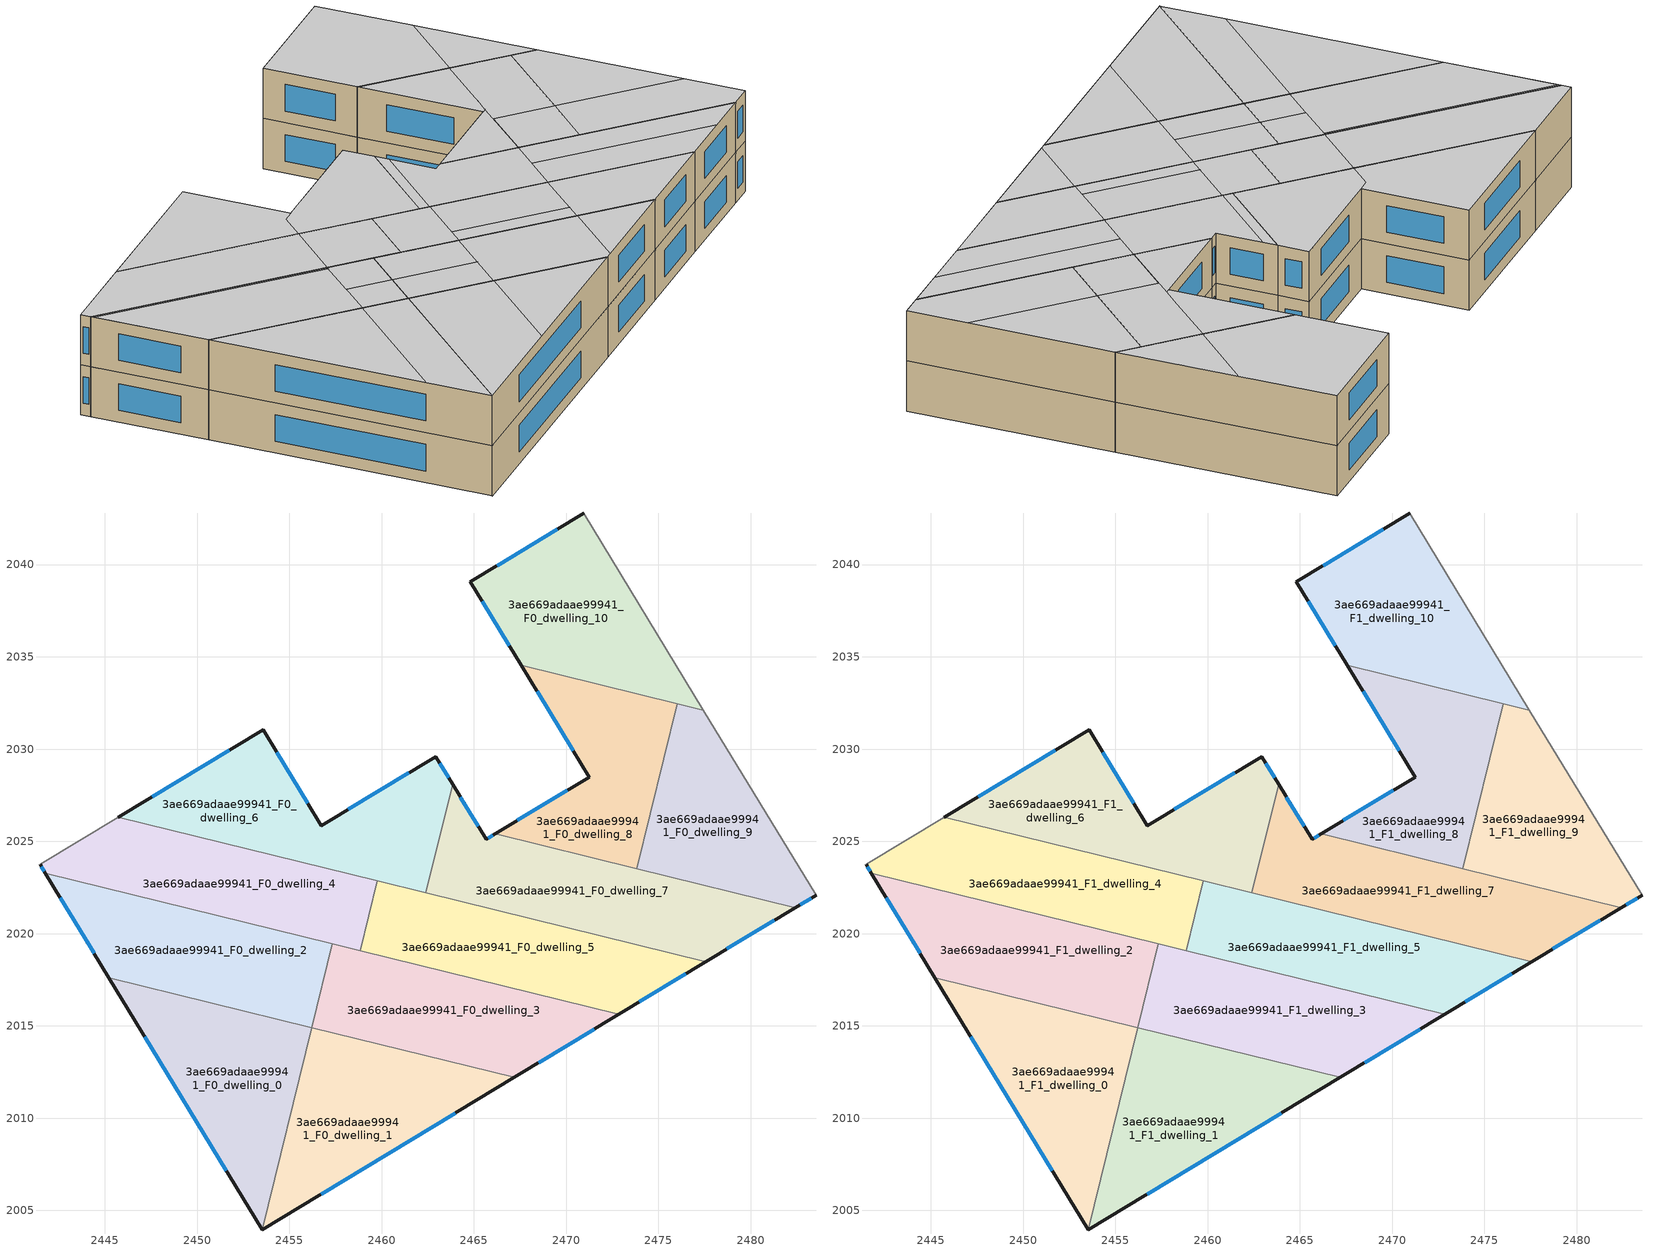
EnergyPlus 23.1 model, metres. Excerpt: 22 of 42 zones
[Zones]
3ae669adaae99941_F0_dwelling_0
 floor ground (EU_floor_Construction): 2456.22,2014.91 2453.53,2003.96 2445.22,2017.61 z0
 wall outside (EU_wall_Construction): 2445.22,2017.61 2453.53,2003.96 z0:3
 wall to 3ae669adaae99941_F0_dwelling_1 (EU_wall_Construction): 2453.53,2003.96 2456.22,2014.91 z0:3
 wall to 3ae669adaae99941_F0_dwelling_2 (EU_wall_Construction): 2456.21,2014.91 2445.22,2017.61 z0:3
 window (EU_Window_Construction): 2447.17,2014.4 2451.58,2007.16 z0.7:2.3
3ae669adaae99941_F0_dwelling_1
 floor ground (EU_floor_Construction): 2467.2,2012.21 2453.53,2003.95 2456.22,2014.91 z0
 wall outside (EU_wall_Construction): 2453.53,2003.95 2467.2,2012.21 z0:3
 wall to 3ae669adaae99941_F0_dwelling_3 (EU_wall_Construction): 2467.2,2012.21 2456.22,2014.91 z0:3
 window (EU_Window_Construction): 2456.74,2005.89 2463.99,2010.27 z0.7:2.3
3ae669adaae99941_F0_dwelling_10
 floor ground (EU_floor_Construction): 2470.95,2042.79 2477.44,2032.12 2467.57,2034.54 2464.81,2039.08 z0
 wall outside (EU_wall_Construction): 2470.95,2042.79 2464.81,2039.08 2467.57,2034.54 z0:3
 wall adiabatic (EU_wall_Construction): 2477.44,2032.12 2470.95,2042.79 z0:3
 wall to 3ae669adaae99941_F0_dwelling_8 (EU_wall_Construction): 2467.57,2034.54 2476.01,2032.47 z0:3
 wall to 3ae669adaae99941_F0_dwelling_9 (EU_wall_Construction): 2476.01,2032.47 2477.44,2032.12 z0:3
 window (EU_Window_Construction): 2465.46,2038.01 2466.92,2035.61 / 2469.51,2041.92 2466.25,2039.95 z0.7:2.3
3ae669adaae99941_F0_dwelling_2
 floor ground (EU_floor_Construction): 2457.32,2019.45 2456.21,2014.91 2445.22,2017.61 2441.78,2023.27 z0
 wall outside (EU_wall_Construction): 2441.78,2023.27 2445.22,2017.61 z0:3
 wall to 3ae669adaae99941_F0_dwelling_3 (EU_wall_Construction): 2456.21,2014.91 2457.32,2019.45 z0:3
 wall to 3ae669adaae99941_F0_dwelling_4 (EU_wall_Construction): 2457.32,2019.45 2441.78,2023.27 z0:3
 window (EU_Window_Construction): 2442.59,2021.94 2444.42,2018.94 z0.7:2.3
3ae669adaae99941_F0_dwelling_3
 floor ground (EU_floor_Construction): 2472.86,2015.64 2467.2,2012.21 2456.21,2014.91 2457.32,2019.45 z0
 wall outside (EU_wall_Construction): 2467.2,2012.21 2472.86,2015.64 z0:3
 wall to 3ae669adaae99941_F0_dwelling_5 (EU_wall_Construction): 2472.86,2015.64 2458.85,2019.08 z0:3
 wall to 3ae669adaae99941_F0_dwelling_4 (EU_wall_Construction): 2458.85,2019.08 2457.32,2019.45 z0:3
 window (EU_Window_Construction): 2468.53,2013.02 2471.53,2014.83 z0.7:2.3
3ae669adaae99941_F0_dwelling_4
 floor ground (EU_floor_Construction): 2459.78,2022.86 2458.85,2019.08 2441.78,2023.27 2441.49,2023.75 2445.72,2026.31 z0
 wall outside (EU_wall_Construction): 2441.49,2023.75 2441.78,2023.27 z0:3
 wall adiabatic (EU_wall_Construction): 2445.72,2026.31 2441.49,2023.75 z0:3
 wall to 3ae669adaae99941_F0_dwelling_5 (EU_wall_Construction): 2458.85,2019.08 2459.78,2022.86 z0:3
 wall to 3ae669adaae99941_F0_dwelling_6 (EU_wall_Construction): 2459.78,2022.86 2445.72,2026.31 z0:3
 window (EU_Window_Construction): 2441.56,2023.64 2441.72,2023.38 z0.7:2.3
3ae669adaae99941_F0_dwelling_5
 floor ground (EU_floor_Construction): 2477.58,2018.49 2472.86,2015.64 2458.85,2019.08 2459.78,2022.86 z0
 wall outside (EU_wall_Construction): 2472.86,2015.64 2477.58,2018.49 z0:3
 wall to 3ae669adaae99941_F0_dwelling_7 (EU_wall_Construction): 2477.58,2018.49 2462.41,2022.22 z0:3
 wall to 3ae669adaae99941_F0_dwelling_6 (EU_wall_Construction): 2462.41,2022.21 2459.77,2022.86 z0:3
 window (EU_Window_Construction): 2473.97,2016.31 2476.47,2017.82 z0.7:2.3
3ae669adaae99941_F0_dwelling_6
 floor ground (EU_floor_Construction): 2462.93,2029.6 2463.85,2028.08 2462.41,2022.21 2445.72,2026.31 2453.58,2031.06 2456.74,2025.86 z0
 wall outside (EU_wall_Construction): 2463.85,2028.08 2462.93,2029.6 2456.74,2025.86 2453.58,2031.06 2445.72,2026.31 z0:3
 wall to 3ae669adaae99941_F0_dwelling_7 (EU_wall_Construction): 2462.41,2022.21 2463.85,2028.08 z0:3
 window (EU_Window_Construction): 2451.74,2029.95 2447.57,2027.43 / 2456,2027.08 2454.32,2029.84 / 2461.47,2028.72 2458.19,2026.74 / 2463.63,2028.44 2463.14,2029.24 z0.7:2.3
3ae669adaae99941_F0_dwelling_7
 floor ground (EU_floor_Construction): 2482.42,2021.42 2477.58,2018.49 2462.41,2022.21 2463.85,2028.08 2465.66,2025.11 2466.15,2025.41 z0
 wall outside (EU_wall_Construction): 2466.15,2025.41 2465.66,2025.11 2463.85,2028.08 / 2477.58,2018.49 2482.42,2021.42 z0:3
 wall to 3ae669adaae99941_F0_dwelling_9 (EU_wall_Construction): 2482.42,2021.42 2473.81,2023.53 z0:3
 wall to 3ae669adaae99941_F0_dwelling_8 (EU_wall_Construction): 2473.81,2023.53 2466.15,2025.41 z0:3
 window (EU_Window_Construction): 2466.03,2025.34 2465.77,2025.18 / 2478.71,2019.18 2481.28,2020.73 / 2465.23,2025.81 2464.27,2027.39 z0.7:2.3
3ae669adaae99941_F0_dwelling_8
 floor ground (EU_floor_Construction): 2476.01,2032.47 2473.81,2023.53 2466.15,2025.41 2471.25,2028.49 2467.57,2034.54 z0
 wall outside (EU_wall_Construction): 2467.57,2034.54 2471.25,2028.49 2466.15,2025.41 z0:3
 wall to 3ae669adaae99941_F0_dwelling_9 (EU_wall_Construction): 2473.81,2023.53 2476.01,2032.47 z0:3
 window (EU_Window_Construction): 2468.43,2033.12 2470.38,2029.91 / 2470.05,2027.77 2467.35,2026.13 z0.7:2.3
3ae669adaae99941_F0_dwelling_9
 floor ground (EU_floor_Construction): 2477.44,2032.12 2483.54,2022.09 2482.42,2021.42 2473.81,2023.53 2476.01,2032.47 z0
 wall outside (EU_wall_Construction): 2482.42,2021.42 2483.54,2022.09 z0:3
 wall adiabatic (EU_wall_Construction): 2483.54,2022.09 2477.44,2032.12 z0:3
 window (EU_Window_Construction): 2482.68,2021.57 2483.27,2021.93 z0.7:2.3
3ae669adaae99941_F1_dwelling_0
 floor to 3ae669adaae99941_F0_dwelling_0 (EU_floor_Construction): 2456.22,2014.91 2453.53,2003.96 2445.22,2017.61 z3
 wall outside (EU_wall_Construction): 2445.22,2017.61 2453.53,2003.96 z3:6
 wall to 3ae669adaae99941_F1_dwelling_1 (EU_wall_Construction): 2453.53,2003.96 2456.22,2014.91 z3:6
 wall to 3ae669adaae99941_F1_dwelling_2 (EU_wall_Construction): 2456.21,2014.91 2445.22,2017.61 z3:6
 window (EU_Window_Construction): 2447.17,2014.4 2451.58,2007.16 z3.7:5.3
 ceiling adiabatic (EU_roof_Construction): 2453.53,2003.96 2456.22,2014.91 2453.68,2015.53 2451.61,2007.11 z6
 ceiling to 3ae669adaae99941_F2_dwelling_8 (EU_floor_Construction): 2451.61,2007.11 2453.68,2015.53 2445.23,2017.61 z6
3ae669adaae99941_F1_dwelling_1
 floor to 3ae669adaae99941_F0_dwelling_1 (EU_floor_Construction): 2467.2,2012.21 2453.53,2003.96 2456.22,2014.91 z3
 wall outside (EU_wall_Construction): 2453.53,2003.95 2467.2,2012.21 z3:6
 wall to 3ae669adaae99941_F1_dwelling_3 (EU_wall_Construction): 2467.2,2012.21 2456.22,2014.91 z3:6
 window (EU_Window_Construction): 2456.74,2005.89 2463.99,2010.27 z3.7:5.3
 ceiling adiabatic (EU_roof_Construction): 2459.4,2007.5 2460.93,2013.75 2456.22,2014.91 2453.53,2003.96 z6; 2467.2,2012.21 2460.93,2013.75 2459.4,2007.5 z6
3ae669adaae99941_F1_dwelling_10
 floor to 3ae669adaae99941_F0_dwelling_10 (EU_floor_Construction): 2470.95,2042.79 2477.44,2032.12 2467.57,2034.54 2464.81,2039.08 z3
 wall outside (EU_wall_Construction): 2470.95,2042.79 2464.81,2039.08 2467.57,2034.54 z3:6
 wall adiabatic (EU_wall_Construction): 2477.44,2032.12 2470.95,2042.79 z3:6
 wall to 3ae669adaae99941_F1_dwelling_8 (EU_wall_Construction): 2467.57,2034.54 2476.01,2032.47 z3:6
 wall to 3ae669adaae99941_F1_dwelling_9 (EU_wall_Construction): 2476.01,2032.47 2477.44,2032.12 z3:6
 window (EU_Window_Construction): 2465.46,2038.01 2466.92,2035.61 / 2469.51,2041.92 2466.25,2039.95 z3.7:5.3
 ceiling to 3ae669adaae99941_F2_dwelling_5 (EU_floor_Construction): 2472.63,2033.3 2473.81,2038.09 2470.95,2042.79 2464.81,2039.08 2467.57,2034.54 z6
 ceiling to 3ae669adaae99941_F2_dwelling_2 (EU_floor_Construction): 2477.44,2032.12 2473.81,2038.09 2472.63,2033.3 z6
3ae669adaae99941_F1_dwelling_2
 floor to 3ae669adaae99941_F0_dwelling_2 (EU_floor_Construction): 2457.32,2019.45 2456.21,2014.91 2445.22,2017.61 2441.78,2023.27 z3
 wall outside (EU_wall_Construction): 2441.78,2023.27 2445.22,2017.61 z3:6
 wall to 3ae669adaae99941_F1_dwelling_3 (EU_wall_Construction): 2456.21,2014.91 2457.32,2019.45 z3:6
 wall to 3ae669adaae99941_F1_dwelling_4 (EU_wall_Construction): 2457.32,2019.45 2441.78,2023.27 z3:6
 window (EU_Window_Construction): 2442.59,2021.94 2444.42,2018.94 z3.7:5.3
 ceiling to 3ae669adaae99941_F2_dwelling_7 (EU_floor_Construction): 2456.72,2017 2457.32,2019.45 2454.79,2020.07 2454.19,2017.62 z6
 ceiling to 3ae669adaae99941_F2_dwelling_8 (EU_floor_Construction): 2453.68,2015.53 2454.76,2019.95 2441.88,2023.11 2445.23,2017.61 z6
 ceiling to 3ae669adaae99941_F2_dwelling_9 (EU_floor_Construction): 2454.76,2019.95 2454.79,2020.07 2441.78,2023.27 2441.88,2023.11 z6
 ceiling to 3ae669adaae99941_F2_dwelling_6 (EU_floor_Construction): 2456.21,2014.91 2456.72,2017 2454.19,2017.62 2453.68,2015.53 z6
3ae669adaae99941_F1_dwelling_3
 floor to 3ae669adaae99941_F0_dwelling_3 (EU_floor_Construction): 2472.86,2015.64 2467.2,2012.21 2456.21,2014.91 2457.32,2019.45 z3
 wall outside (EU_wall_Construction): 2467.2,2012.21 2472.86,2015.64 z3:6
 wall to 3ae669adaae99941_F1_dwelling_5 (EU_wall_Construction): 2472.86,2015.64 2458.85,2019.08 z3:6
 wall to 3ae669adaae99941_F1_dwelling_4 (EU_wall_Construction): 2458.85,2019.08 2457.32,2019.45 z3:6
 window (EU_Window_Construction): 2468.53,2013.02 2471.53,2014.83 z3.7:5.3
 ceiling to 3ae669adaae99941_F2_dwelling_3 (EU_floor_Construction): 2467.5,2012.4 2468.55,2016.69 2462.05,2018.29 2460.93,2013.75 2467.2,2012.21 z6
 ceiling to 3ae669adaae99941_F2_dwelling_0 (EU_floor_Construction): 2472.86,2015.64 2468.55,2016.69 2467.5,2012.4 z6
 ceiling to 3ae669adaae99941_F2_dwelling_7 (EU_floor_Construction): 2461.45,2015.84 2462.05,2018.29 2457.32,2019.45 2456.72,2017 z6
 ceiling to 3ae669adaae99941_F2_dwelling_6 (EU_floor_Construction): 2460.93,2013.75 2461.45,2015.84 2456.72,2017 2456.21,2014.91 z6
3ae669adaae99941_F1_dwelling_4
 floor to 3ae669adaae99941_F0_dwelling_4 (EU_floor_Construction): 2459.78,2022.86 2458.85,2019.08 2441.78,2023.27 2441.49,2023.75 2445.72,2026.31 z3
 wall outside (EU_wall_Construction): 2441.49,2023.75 2441.78,2023.27 z3:6
 wall adiabatic (EU_wall_Construction): 2445.72,2026.31 2441.49,2023.75 z3:6
 wall to 3ae669adaae99941_F1_dwelling_5 (EU_wall_Construction): 2458.85,2019.08 2459.78,2022.86 z3:6
 wall to 3ae669adaae99941_F1_dwelling_6 (EU_wall_Construction): 2459.78,2022.86 2445.72,2026.31 z3:6
 window (EU_Window_Construction): 2441.56,2023.64 2441.72,2023.38 z3.7:5.3
 ceiling to 3ae669adaae99941_F2_dwelling_9 (EU_floor_Construction): 2454.79,2020.07 2455.72,2023.86 2445.72,2026.31 2441.49,2023.75 2441.78,2023.27 z6
 ceiling to 3ae669adaae99941_F2_dwelling_7 (EU_floor_Construction): 2458.85,2019.08 2459.78,2022.86 2455.72,2023.86 2454.79,2020.07 z6
3ae669adaae99941_F1_dwelling_5
 floor to 3ae669adaae99941_F0_dwelling_5 (EU_floor_Construction): 2477.58,2018.49 2472.86,2015.64 2458.85,2019.08 2459.78,2022.86 z3
 wall outside (EU_wall_Construction): 2472.86,2015.64 2477.58,2018.49 z3:6
 wall to 3ae669adaae99941_F1_dwelling_7 (EU_wall_Construction): 2477.58,2018.49 2462.41,2022.22 z3:6
 wall to 3ae669adaae99941_F1_dwelling_6 (EU_wall_Construction): 2462.41,2022.21 2459.77,2022.86 z3:6
 window (EU_Window_Construction): 2473.97,2016.31 2476.47,2017.82 z3.7:5.3
 ceiling to 3ae669adaae99941_F2_dwelling_0 (EU_floor_Construction): 2477.58,2018.49 2469.48,2020.48 2468.55,2016.69 2472.86,2015.64 z6
 ceiling to 3ae669adaae99941_F2_dwelling_7 (EU_floor_Construction): 2462.05,2018.29 2462.98,2022.07 2459.78,2022.86 2458.85,2019.08 z6
 ceiling to 3ae669adaae99941_F2_dwelling_4 (EU_floor_Construction): 2468.78,2017.63 2469.48,2020.48 2462.98,2022.07 2462.28,2019.23 z6
 ceiling to 3ae669adaae99941_F2_dwelling_3 (EU_floor_Construction): 2468.55,2016.69 2468.78,2017.63 2462.28,2019.23 2462.05,2018.29 z6
3ae669adaae99941_F1_dwelling_6
 floor to 3ae669adaae99941_F0_dwelling_6 (EU_floor_Construction): 2462.93,2029.6 2463.85,2028.08 2462.41,2022.21 2445.72,2026.31 2453.58,2031.06 2456.74,2025.86 z3
 wall outside (EU_wall_Construction): 2463.85,2028.08 2462.93,2029.6 2456.74,2025.86 2453.58,2031.06 2445.72,2026.31 z3:6
 wall to 3ae669adaae99941_F1_dwelling_7 (EU_wall_Construction): 2462.41,2022.21 2463.85,2028.08 z3:6
 window (EU_Window_Construction): 2451.74,2029.95 2447.57,2027.43 / 2456,2027.08 2454.32,2029.84 / 2461.47,2028.72 2458.19,2026.74 / 2463.63,2028.44 2463.14,2029.24 z3.7:5.3
 ceiling to 3ae669adaae99941_F2_dwelling_9 (EU_floor_Construction): 2455.72,2023.86 2456.12,2025.49 2456.74,2025.86 2453.58,2031.06 2445.72,2026.31 z6
 ceiling to 3ae669adaae99941_F2_dwelling_7 (EU_floor_Construction): 2462.41,2022.22 2463.85,2028.08 2462.93,2029.6 2456.12,2025.48 2455.72,2023.86 z6
 roof outside (EU_roof_Construction): 2462.93,2029.6 2456.12,2025.49 2455.72,2023.86 2456.12,2025.48 z6
3ae669adaae99941_F1_dwelling_7
 floor to 3ae669adaae99941_F0_dwelling_7 (EU_floor_Construction): 2482.42,2021.42 2477.58,2018.49 2462.41,2022.21 2463.85,2028.08 2465.66,2025.11 2466.15,2025.41 z3
 wall outside (EU_wall_Construction): 2466.15,2025.41 2465.66,2025.11 2463.85,2028.08 / 2477.58,2018.49 2482.42,2021.42 z3:6
 wall to 3ae669adaae99941_F1_dwelling_9 (EU_wall_Construction): 2482.42,2021.42 2473.81,2023.53 z3:6
 wall to 3ae669adaae99941_F1_dwelling_8 (EU_wall_Construction): 2473.81,2023.53 2466.15,2025.41 z3:6
 window (EU_Window_Construction): 2466.03,2025.34 2465.77,2025.18 / 2478.71,2019.18 2481.28,2020.73 / 2465.23,2025.81 2464.27,2027.39 z3.7:5.3
 ceiling to 3ae669adaae99941_F2_dwelling_4 (EU_floor_Construction): 2469.48,2020.48 2470.43,2024.36 2466.15,2025.41 2465.66,2025.11 2464.28,2027.38 2462.98,2022.07 z6
 ceiling to 3ae669adaae99941_F2_dwelling_0 (EU_floor_Construction): 2480.22,2020.09 2470,2022.6 2469.48,2020.48 2477.58,2018.49 z6
 ceiling adiabatic (EU_roof_Construction): 2482.42,2021.42 2470.43,2024.36 2469.48,2020.48 2470,2022.6 2480.22,2020.09 z6
 ceiling to 3ae669adaae99941_F2_dwelling_7 (EU_floor_Construction): 2462.98,2022.07 2464.28,2027.38 2463.85,2028.08 2462.41,2022.22 z6
3ae669adaae99941_F1_dwelling_8
 floor to 3ae669adaae99941_F0_dwelling_8 (EU_floor_Construction): 2476.01,2032.47 2473.81,2023.53 2466.15,2025.41 2471.25,2028.49 2467.57,2034.54 z3
 wall outside (EU_wall_Construction): 2467.57,2034.54 2471.25,2028.49 2466.15,2025.41 z3:6
 wall to 3ae669adaae99941_F1_dwelling_9 (EU_wall_Construction): 2473.81,2023.53 2476.01,2032.47 z3:6
 window (EU_Window_Construction): 2468.43,2033.12 2470.38,2029.91 / 2470.05,2027.77 2467.35,2026.13 z3.7:5.3
 ceiling to 3ae669adaae99941_F2_dwelling_2 (EU_floor_Construction): 2474.61,2026.78 2476.01,2032.47 2472.63,2033.3 2471.8,2029.94 2471.74,2029.65 2471.48,2028.62 2470.44,2024.36 2471.23,2027.61 z6
 ceiling to 3ae669adaae99941_F2_dwelling_5 (EU_floor_Construction): 2471.49,2028.67 2472.63,2033.3 2467.57,2034.54 2471.25,2028.49 2471.48,2028.63 z6
 ceiling to 3ae669adaae99941_F2_dwelling_1 (EU_floor_Construction): 2473.81,2023.53 2474.61,2026.78 2471.23,2027.61 2470.44,2024.36 z6
 ceiling to 3ae669adaae99941_F2_dwelling_4 (EU_floor_Construction): 2470.43,2024.36 2471.48,2028.63 2471.24,2028.49 2466.15,2025.41 z6
3ae669adaae99941_F1_dwelling_9
 floor to 3ae669adaae99941_F0_dwelling_9 (EU_floor_Construction): 2477.44,2032.12 2483.54,2022.09 2482.42,2021.42 2473.81,2023.53 2476.01,2032.47 z3
 wall outside (EU_wall_Construction): 2482.42,2021.42 2483.54,2022.09 z3:6
 wall adiabatic (EU_wall_Construction): 2483.54,2022.09 2477.44,2032.12 z3:6
 window (EU_Window_Construction): 2482.68,2021.57 2483.27,2021.93 z3.7:5.3
 ceiling to 3ae669adaae99941_F2_dwelling_1 (EU_floor_Construction): 2483.54,2022.09 2481.76,2025.02 2474.61,2026.78 2473.81,2023.53 2482.42,2021.42 z6
 ceiling to 3ae669adaae99941_F2_dwelling_2 (EU_floor_Construction): 2481.76,2025.02 2477.44,2032.12 2476.01,2032.47 2474.61,2026.78 z6
[Building]
EU S2 Campaign: North Axis=0; Terrain=City; Solar Distribution=FullExterior
[Site:Location]
Budapest.Ferenc.Liszt.Intl.AP: Latitude=47.437; Longitude=19.256; Time Zone=1; Elevation=185
[SizingPeriod:WeatherFileDays]
AnnualSizingPeriod: Begin Month=1; Begin Day of Month=1; End Month=12; End Day of Month=31; Day of Week for Start Day=Monday; Use Weather File Daylight Saving Period=No; Use Weather File Rain and Snow Indicators=No
[MATERIAL]
EU_InternalMass_Material: Roughness=MediumRough; Thickness=0.1; Conductivity=1; Density=1800; Specific Heat=900; Thermal Absorptance=0.9; Solar Absorptance=0.7; Visible Absorptance=0.7
[MATERIAL:NOMASS] Roughness=MediumRough; Thermal Absorptance=0.9; Solar Absorptance=0.7; Visible Absorptance=0.7
Name | Thermal Resistance
EU_wall_NoMass | 0.832559
EU_roof_NoMass | 1.39638
EU_floor_NoMass | 0.872794
[WINDOWMATERIAL:SIMPLEGLAZINGSYSTEM]
EU_Window_SimpleGlazing: UFactor=2.79869; Solar Heat Gain Coefficient=0.75; Visible Transmittance=0.75
[CONSTRUCTION]
EU_wall_Construction: EU_wall_NoMass
EU_roof_Construction: EU_roof_NoMass
EU_floor_Construction: EU_floor_NoMass
EU_Window_Construction: EU_Window_SimpleGlazing
EU_InternalMass_Construction: EU_InternalMass_Material
[ZONE] Type=1; Multiplier=1; Ceiling Height=autocalculate; Floor Area=autocalculate; Part of Total Floor Area=Yes
Name | Volume
3ae669adaae99941_F0_dwelling_0; 3ae669adaae99941_F1_dwelling_0 | 191.45
3ae669adaae99941_F0_dwelling_1 | 191.357
3ae669adaae99941_F1_dwelling_1 | 191.447
3ae669adaae99941_F0_dwelling_10; 3ae669adaae99941_F1_dwelling_10 | 191.446
3ae669adaae99941_F0_dwelling_2; 3ae669adaae99941_F1_dwelling_2 | 191.484
3ae669adaae99941_F0_dwelling_3; 3ae669adaae99941_F1_dwelling_3 | 191.455
3ae669adaae99941_F0_dwelling_4; 3ae669adaae99941_F1_dwelling_4 | 191.472
3ae669adaae99941_F0_dwelling_5; 3ae669adaae99941_F1_dwelling_5 | 191.458
3ae669adaae99941_F0_dwelling_6; 3ae669adaae99941_F1_dwelling_6 | 217.114
3ae669adaae99941_F0_dwelling_7; 3ae669adaae99941_F1_dwelling_7 | 217.104
3ae669adaae99941_F0_dwelling_8; 3ae669adaae99941_F1_dwelling_8 | 165.793
3ae669adaae99941_F0_dwelling_9; 3ae669adaae99941_F1_dwelling_9 | 165.779
[INTERNALMASS] Construction=EU_InternalMass_Construction
Name | Zone or ZoneList | Surface Area
3ae669adaae99941_F0_dwelling_0_EU_InternalMass | 3ae669adaae99941_F0_dwelling_0 | 63.8151
3ae669adaae99941_F0_dwelling_1_EU_InternalMass | 3ae669adaae99941_F0_dwelling_1 | 63.8163
3ae669adaae99941_F0_dwelling_2_EU_InternalMass | 3ae669adaae99941_F0_dwelling_2 | 63.8266
3ae669adaae99941_F0_dwelling_3_EU_InternalMass | 3ae669adaae99941_F0_dwelling_3 | 63.8184
3ae669adaae99941_F0_dwelling_4_EU_InternalMass | 3ae669adaae99941_F0_dwelling_4 | 63.8226
3ae669adaae99941_F0_dwelling_5_EU_InternalMass | 3ae669adaae99941_F0_dwelling_5 | 63.8208
3ae669adaae99941_F0_dwelling_6_EU_InternalMass | 3ae669adaae99941_F0_dwelling_6 | 72.3684
3ae669adaae99941_F0_dwelling_7_EU_InternalMass | 3ae669adaae99941_F0_dwelling_7 | 72.369
3ae669adaae99941_F0_dwelling_8_EU_InternalMass | 3ae669adaae99941_F0_dwelling_8 | 55.2626
3ae669adaae99941_F0_dwelling_9_EU_InternalMass | 3ae669adaae99941_F0_dwelling_9 | 55.2618
3ae669adaae99941_F0_dwelling_10_EU_InternalMass | 3ae669adaae99941_F0_dwelling_10 | 63.8153
3ae669adaae99941_F1_dwelling_0_EU_InternalMass | 3ae669adaae99941_F1_dwelling_0 | 63.8151
3ae669adaae99941_F1_dwelling_1_EU_InternalMass | 3ae669adaae99941_F1_dwelling_1 | 63.8163
3ae669adaae99941_F1_dwelling_2_EU_InternalMass | 3ae669adaae99941_F1_dwelling_2 | 63.8266
3ae669adaae99941_F1_dwelling_3_EU_InternalMass | 3ae669adaae99941_F1_dwelling_3 | 63.8184
3ae669adaae99941_F1_dwelling_4_EU_InternalMass | 3ae669adaae99941_F1_dwelling_4 | 63.8226
3ae669adaae99941_F1_dwelling_5_EU_InternalMass | 3ae669adaae99941_F1_dwelling_5 | 63.8208
3ae669adaae99941_F1_dwelling_6_EU_InternalMass | 3ae669adaae99941_F1_dwelling_6 | 72.3684
3ae669adaae99941_F1_dwelling_7_EU_InternalMass | 3ae669adaae99941_F1_dwelling_7 | 72.369
3ae669adaae99941_F1_dwelling_8_EU_InternalMass | 3ae669adaae99941_F1_dwelling_8 | 55.2626
3ae669adaae99941_F1_dwelling_9_EU_InternalMass | 3ae669adaae99941_F1_dwelling_9 | 55.2618
3ae669adaae99941_F1_dwelling_10_EU_InternalMass | 3ae669adaae99941_F1_dwelling_10 | 63.8153
[OTHEREQUIPMENT] Fuel Type=Electricity; Design Level Calculation Method=Watts/Area; Power per Zone Floor Area=1; Fraction Latent=0; Fraction Radiant=0; Fraction Lost=0; Carbon Dioxide Generation Rate=0; EndUse Subcategory=EU_Step8_InternalGains
Name | Zone or ZoneList or Space or SpaceList | Schedule
EU_Step8_InternalGain_3ae669adaae99941_F0_dwelling_0_f000 | 3ae669adaae99941_F0_dwelling_0 | EU_Step8_GainSchedule_3ae669adaae99941_F0_dwelling_0_f000
EU_Step8_InternalGain_3ae669adaae99941_F0_dwelling_1_f000 | 3ae669adaae99941_F0_dwelling_1 | EU_Step8_GainSchedule_3ae669adaae99941_F0_dwelling_1_f000
EU_Step8_InternalGain_3ae669adaae99941_F0_dwelling_2_f000 | 3ae669adaae99941_F0_dwelling_2 | EU_Step8_GainSchedule_3ae669adaae99941_F0_dwelling_2_f000
EU_Step8_InternalGain_3ae669adaae99941_F0_dwelling_3_f000 | 3ae669adaae99941_F0_dwelling_3 | EU_Step8_GainSchedule_3ae669adaae99941_F0_dwelling_3_f000
EU_Step8_InternalGain_3ae669adaae99941_F0_dwelling_4_f000 | 3ae669adaae99941_F0_dwelling_4 | EU_Step8_GainSchedule_3ae669adaae99941_F0_dwelling_4_f000
EU_Step8_InternalGain_3ae669adaae99941_F0_dwelling_5_f000 | 3ae669adaae99941_F0_dwelling_5 | EU_Step8_GainSchedule_3ae669adaae99941_F0_dwelling_5_f000
EU_Step8_InternalGain_3ae669adaae99941_F0_dwelling_6_f000 | 3ae669adaae99941_F0_dwelling_6 | EU_Step8_GainSchedule_3ae669adaae99941_F0_dwelling_6_f000
EU_Step8_InternalGain_3ae669adaae99941_F0_dwelling_7_f000 | 3ae669adaae99941_F0_dwelling_7 | EU_Step8_GainSchedule_3ae669adaae99941_F0_dwelling_7_f000
EU_Step8_InternalGain_3ae669adaae99941_F0_dwelling_8_f000 | 3ae669adaae99941_F0_dwelling_8 | EU_Step8_GainSchedule_3ae669adaae99941_F0_dwelling_8_f000
EU_Step8_InternalGain_3ae669adaae99941_F0_dwelling_9_f000 | 3ae669adaae99941_F0_dwelling_9 | EU_Step8_GainSchedule_3ae669adaae99941_F0_dwelling_9_f000
EU_Step8_InternalGain_3ae669adaae99941_F0_dwelling_10_f000 | 3ae669adaae99941_F0_dwelling_10 | EU_Step8_GainSchedule_3ae669adaae99941_F0_dwelling_10_f000
EU_Step8_InternalGain_3ae669adaae99941_F1_dwelling_0_f000 | 3ae669adaae99941_F1_dwelling_0 | EU_Step8_GainSchedule_3ae669adaae99941_F1_dwelling_0_f000
EU_Step8_InternalGain_3ae669adaae99941_F1_dwelling_1_f000 | 3ae669adaae99941_F1_dwelling_1 | EU_Step8_GainSchedule_3ae669adaae99941_F1_dwelling_1_f000
EU_Step8_InternalGain_3ae669adaae99941_F1_dwelling_2_f000 | 3ae669adaae99941_F1_dwelling_2 | EU_Step8_GainSchedule_3ae669adaae99941_F1_dwelling_2_f000
EU_Step8_InternalGain_3ae669adaae99941_F1_dwelling_3_f000 | 3ae669adaae99941_F1_dwelling_3 | EU_Step8_GainSchedule_3ae669adaae99941_F1_dwelling_3_f000
EU_Step8_InternalGain_3ae669adaae99941_F1_dwelling_4_f000 | 3ae669adaae99941_F1_dwelling_4 | EU_Step8_GainSchedule_3ae669adaae99941_F1_dwelling_4_f000
EU_Step8_InternalGain_3ae669adaae99941_F1_dwelling_5_f000 | 3ae669adaae99941_F1_dwelling_5 | EU_Step8_GainSchedule_3ae669adaae99941_F1_dwelling_5_f000
EU_Step8_InternalGain_3ae669adaae99941_F1_dwelling_6_f000 | 3ae669adaae99941_F1_dwelling_6 | EU_Step8_GainSchedule_3ae669adaae99941_F1_dwelling_6_f000
EU_Step8_InternalGain_3ae669adaae99941_F1_dwelling_7_f000 | 3ae669adaae99941_F1_dwelling_7 | EU_Step8_GainSchedule_3ae669adaae99941_F1_dwelling_7_f000
EU_Step8_InternalGain_3ae669adaae99941_F1_dwelling_8_f000 | 3ae669adaae99941_F1_dwelling_8 | EU_Step8_GainSchedule_3ae669adaae99941_F1_dwelling_8_f000
EU_Step8_InternalGain_3ae669adaae99941_F1_dwelling_9_f000 | 3ae669adaae99941_F1_dwelling_9 | EU_Step8_GainSchedule_3ae669adaae99941_F1_dwelling_9_f000
EU_Step8_InternalGain_3ae669adaae99941_F1_dwelling_10_f000 | 3ae669adaae99941_F1_dwelling_10 | EU_Step8_GainSchedule_3ae669adaae99941_F1_dwelling_10_f000
[ZONEVENTILATION:DESIGNFLOWRATE] Schedule=EU_AlwaysOn; Design Flow Rate Calculation Method=AirChanges/Hour; Air Changes per Hour=0.475469; Ventilation Type=Natural; Fan Pressure Rise=0; Fan Total Efficiency=1; Constant Term Coefficient=1; Temperature Term Coefficient=0; Velocity Term Coefficient=0; Velocity Squared Term Coefficient=0; Minimum Indoor Temperature=-100; Maximum Indoor Temperature=100; Delta Temperature=-100; Minimum Outdoor Temperature=-100; Maximum Outdoor Temperature=100; Maximum Wind Speed=40
Name | Zone or ZoneList or Space or SpaceList
EU_ConstantAir_3ae669adaae99941_F0_dwelling_0 | 3ae669adaae99941_F0_dwelling_0
EU_ConstantAir_3ae669adaae99941_F0_dwelling_1 | 3ae669adaae99941_F0_dwelling_1
EU_ConstantAir_3ae669adaae99941_F0_dwelling_2 | 3ae669adaae99941_F0_dwelling_2
EU_ConstantAir_3ae669adaae99941_F0_dwelling_3 | 3ae669adaae99941_F0_dwelling_3
EU_ConstantAir_3ae669adaae99941_F0_dwelling_4 | 3ae669adaae99941_F0_dwelling_4
EU_ConstantAir_3ae669adaae99941_F0_dwelling_5 | 3ae669adaae99941_F0_dwelling_5
EU_ConstantAir_3ae669adaae99941_F0_dwelling_6 | 3ae669adaae99941_F0_dwelling_6
EU_ConstantAir_3ae669adaae99941_F0_dwelling_7 | 3ae669adaae99941_F0_dwelling_7
EU_ConstantAir_3ae669adaae99941_F0_dwelling_8 | 3ae669adaae99941_F0_dwelling_8
EU_ConstantAir_3ae669adaae99941_F0_dwelling_9 | 3ae669adaae99941_F0_dwelling_9
EU_ConstantAir_3ae669adaae99941_F0_dwelling_10 | 3ae669adaae99941_F0_dwelling_10
EU_ConstantAir_3ae669adaae99941_F1_dwelling_0 | 3ae669adaae99941_F1_dwelling_0
EU_ConstantAir_3ae669adaae99941_F1_dwelling_1 | 3ae669adaae99941_F1_dwelling_1
EU_ConstantAir_3ae669adaae99941_F1_dwelling_2 | 3ae669adaae99941_F1_dwelling_2
EU_ConstantAir_3ae669adaae99941_F1_dwelling_3 | 3ae669adaae99941_F1_dwelling_3
EU_ConstantAir_3ae669adaae99941_F1_dwelling_4 | 3ae669adaae99941_F1_dwelling_4
EU_ConstantAir_3ae669adaae99941_F1_dwelling_5 | 3ae669adaae99941_F1_dwelling_5
EU_ConstantAir_3ae669adaae99941_F1_dwelling_6 | 3ae669adaae99941_F1_dwelling_6
EU_ConstantAir_3ae669adaae99941_F1_dwelling_7 | 3ae669adaae99941_F1_dwelling_7
EU_ConstantAir_3ae669adaae99941_F1_dwelling_8 | 3ae669adaae99941_F1_dwelling_8
EU_ConstantAir_3ae669adaae99941_F1_dwelling_9 | 3ae669adaae99941_F1_dwelling_9
EU_ConstantAir_3ae669adaae99941_F1_dwelling_10 | 3ae669adaae99941_F1_dwelling_10
[HVACTEMPLATE:THERMOSTAT] Constant Heating Setpoint=20; Constant Cooling Setpoint=50
EU_HeatOnly_3ae669adaae99941_F0_dwelling_0; EU_HeatOnly_3ae669adaae99941_F0_dwelling_1; EU_HeatOnly_3ae669adaae99941_F0_dwelling_2; EU_HeatOnly_3ae669adaae99941_F0_dwelling_3; EU_HeatOnly_3ae669adaae99941_F0_dwelling_4; EU_HeatOnly_3ae669adaae99941_F0_dwelling_5; EU_HeatOnly_3ae669adaae99941_F0_dwelling_6; EU_HeatOnly_3ae669adaae99941_F0_dwelling_7; EU_HeatOnly_3ae669adaae99941_F0_dwelling_8; EU_HeatOnly_3ae669adaae99941_F0_dwelling_9; EU_HeatOnly_3ae669adaae99941_F0_dwelling_10; EU_HeatOnly_3ae669adaae99941_F1_dwelling_0; EU_HeatOnly_3ae669adaae99941_F1_dwelling_1; EU_HeatOnly_3ae669adaae99941_F1_dwelling_2; EU_HeatOnly_3ae669adaae99941_F1_dwelling_3; EU_HeatOnly_3ae669adaae99941_F1_dwelling_4; EU_HeatOnly_3ae669adaae99941_F1_dwelling_5; EU_HeatOnly_3ae669adaae99941_F1_dwelling_6; EU_HeatOnly_3ae669adaae99941_F1_dwelling_7; EU_HeatOnly_3ae669adaae99941_F1_dwelling_8; EU_HeatOnly_3ae669adaae99941_F1_dwelling_9; EU_HeatOnly_3ae669adaae99941_F1_dwelling_10; EU_HeatOnly_3ae669adaae99941_F2_dwelling_0; EU_HeatOnly_3ae669adaae99941_F2_dwelling_1; EU_HeatOnly_3ae669adaae99941_F2_dwelling_2; EU_HeatOnly_3ae669adaae99941_F2_dwelling_3; EU_HeatOnly_3ae669adaae99941_F2_dwelling_4; EU_HeatOnly_3ae669adaae99941_F2_dwelling_5; EU_HeatOnly_3ae669adaae99941_F2_dwelling_6; EU_HeatOnly_3ae669adaae99941_F2_dwelling_7; EU_HeatOnly_3ae669adaae99941_F2_dwelling_8; EU_HeatOnly_3ae669adaae99941_F2_dwelling_9; EU_HeatOnly_3ae669adaae99941_F3_dwelling_0; EU_HeatOnly_3ae669adaae99941_F3_dwelling_1; EU_HeatOnly_3ae669adaae99941_F3_dwelling_2; EU_HeatOnly_3ae669adaae99941_F3_dwelling_3; EU_HeatOnly_3ae669adaae99941_F3_dwelling_4; EU_HeatOnly_3ae669adaae99941_F3_dwelling_5; EU_HeatOnly_3ae669adaae99941_F3_dwelling_6; EU_HeatOnly_3ae669adaae99941_F3_dwelling_7; EU_HeatOnly_3ae669adaae99941_F3_dwelling_8; EU_HeatOnly_3ae669adaae99941_F3_dwelling_9
[HVACTEMPLATE:ZONE:IDEALLOADSAIRSYSTEM] System Availability Schedule=EU_AlwaysOn; Maximum Heating Supply Air Temperature=50; Minimum Cooling Supply Air Temperature=13; Maximum Heating Supply Air Humidity Ratio=0.0156; Minimum Cooling Supply Air Humidity Ratio=0.0077; Heating Limit=NoLimit; Cooling Limit=NoLimit; Heating Availability Schedule=EU_AlwaysOn; Cooling Availability Schedule=EU_CoolingOff; Dehumidification Control Type=ConstantSensibleHeatRatio; Cooling Sensible Heat Ratio=0.7; Dehumidification Setpoint=60; Humidification Control Type=None; Humidification Setpoint=30; Outdoor Air Method=None; Outdoor Air Flow Rate per Person=0.00944; Outdoor Air Flow Rate per Zone Floor Area=0; Outdoor Air Flow Rate per Zone=0; Demand Controlled Ventilation Type=None; Outdoor Air Economizer Type=NoEconomizer; Heat Recovery Type=None; Sensible Heat Recovery Effectiveness=0.7; Latent Heat Recovery Effectiveness=0.65
Name | Template Thermostat
3ae669adaae99941_F0_dwelling_0 | EU_HeatOnly_3ae669adaae99941_F0_dwelling_0
3ae669adaae99941_F0_dwelling_1 | EU_HeatOnly_3ae669adaae99941_F0_dwelling_1
3ae669adaae99941_F0_dwelling_2 | EU_HeatOnly_3ae669adaae99941_F0_dwelling_2
3ae669adaae99941_F0_dwelling_3 | EU_HeatOnly_3ae669adaae99941_F0_dwelling_3
3ae669adaae99941_F0_dwelling_4 | EU_HeatOnly_3ae669adaae99941_F0_dwelling_4
3ae669adaae99941_F0_dwelling_5 | EU_HeatOnly_3ae669adaae99941_F0_dwelling_5
3ae669adaae99941_F0_dwelling_6 | EU_HeatOnly_3ae669adaae99941_F0_dwelling_6
3ae669adaae99941_F0_dwelling_7 | EU_HeatOnly_3ae669adaae99941_F0_dwelling_7
3ae669adaae99941_F0_dwelling_8 | EU_HeatOnly_3ae669adaae99941_F0_dwelling_8
3ae669adaae99941_F0_dwelling_9 | EU_HeatOnly_3ae669adaae99941_F0_dwelling_9
3ae669adaae99941_F0_dwelling_10 | EU_HeatOnly_3ae669adaae99941_F0_dwelling_10
3ae669adaae99941_F1_dwelling_0 | EU_HeatOnly_3ae669adaae99941_F1_dwelling_0
3ae669adaae99941_F1_dwelling_1 | EU_HeatOnly_3ae669adaae99941_F1_dwelling_1
3ae669adaae99941_F1_dwelling_2 | EU_HeatOnly_3ae669adaae99941_F1_dwelling_2
3ae669adaae99941_F1_dwelling_3 | EU_HeatOnly_3ae669adaae99941_F1_dwelling_3
3ae669adaae99941_F1_dwelling_4 | EU_HeatOnly_3ae669adaae99941_F1_dwelling_4
3ae669adaae99941_F1_dwelling_5 | EU_HeatOnly_3ae669adaae99941_F1_dwelling_5
3ae669adaae99941_F1_dwelling_6 | EU_HeatOnly_3ae669adaae99941_F1_dwelling_6
3ae669adaae99941_F1_dwelling_7 | EU_HeatOnly_3ae669adaae99941_F1_dwelling_7
3ae669adaae99941_F1_dwelling_8 | EU_HeatOnly_3ae669adaae99941_F1_dwelling_8
3ae669adaae99941_F1_dwelling_9 | EU_HeatOnly_3ae669adaae99941_F1_dwelling_9
3ae669adaae99941_F1_dwelling_10 | EU_HeatOnly_3ae669adaae99941_F1_dwelling_10
[SIZING:ZONE] Zone Cooling Design Supply Air Temperature Input Method=SupplyAirTemperature; Zone Cooling Design Supply Air Temperature=13; Zone Heating Design Supply Air Temperature Input Method=SupplyAirTemperature; Zone Heating Design Supply Air Temperature=50; Zone Cooling Design Supply Air Humidity Ratio=0.008; Zone Heating Design Supply Air Humidity Ratio=0.008; Cooling Design Air Flow Method=DesignDay; Cooling Design Air Flow Rate=0; Cooling Minimum Air Flow per Zone Floor Area=0.000762; Cooling Minimum Air Flow=0; Cooling Minimum Air Flow Fraction=0.2; Heating Design Air Flow Method=DesignDay; Heating Design Air Flow Rate=0; Heating Maximum Air Flow per Zone Floor Area=0.002032; Heating Maximum Air Flow=0.141576; Heating Maximum Air Flow Fraction=0.3; Account for Dedicated Outdoor Air System=No; Dedicated Outdoor Air System Control Strategy=NeutralSupplyAir; Dedicated Outdoor Air Low Setpoint Temperature for Design=autosize; Dedicated Outdoor Air High Setpoint Temperature for Design=autosize; Zone Load Sizing Method=Sensible Load Only No Latent Load; Zone Latent Cooling Design Supply Air Humidity Ratio Input Method=HumidityRatioDifference; Zone Cooling Design Supply Air Humidity Ratio Difference=0.005; Zone Latent Heating Design Supply Air Humidity Ratio Input Method=HumidityRatioDifference; Zone Humidification Design Supply Air Humidity Ratio Difference=0.005
3ae669adaae99941_F0_dwelling_0; 3ae669adaae99941_F0_dwelling_1; 3ae669adaae99941_F0_dwelling_2; 3ae669adaae99941_F0_dwelling_3; 3ae669adaae99941_F0_dwelling_4; 3ae669adaae99941_F0_dwelling_5; 3ae669adaae99941_F0_dwelling_6; 3ae669adaae99941_F0_dwelling_7; 3ae669adaae99941_F0_dwelling_8; 3ae669adaae99941_F0_dwelling_9; 3ae669adaae99941_F0_dwelling_10; 3ae669adaae99941_F1_dwelling_0; 3ae669adaae99941_F1_dwelling_1; 3ae669adaae99941_F1_dwelling_2; 3ae669adaae99941_F1_dwelling_3; 3ae669adaae99941_F1_dwelling_4; 3ae669adaae99941_F1_dwelling_5; 3ae669adaae99941_F1_dwelling_6; 3ae669adaae99941_F1_dwelling_7; 3ae669adaae99941_F1_dwelling_8; 3ae669adaae99941_F1_dwelling_9; 3ae669adaae99941_F1_dwelling_10
[SCHEDULE:CONSTANT]
Name | Hourly Value
EU_AlwaysOn | 1
EU_CoolingOff | 0
[SCHEDULE:FILE] Column Number=1; Rows to Skip at Top=0; Number of Hours of Data=8760; Column Separator=Comma; Interpolate to Timestep=No; Minutes per Item=60; Adjust Schedule for Daylight Savings=Yes
Name | File
EU_Step8_GainSchedule_3ae669adaae99941_F0_dwelling_0_f000 | ../../schedules/3ae669adaae99941/3ae669adaae99941_F0_dwelling_0_f000_gain.csv
EU_Step8_GainSchedule_3ae669adaae99941_F0_dwelling_1_f000 | ../../schedules/3ae669adaae99941/3ae669adaae99941_F0_dwelling_1_f000_gain.csv
EU_Step8_GainSchedule_3ae669adaae99941_F0_dwelling_2_f000 | ../../schedules/3ae669adaae99941/3ae669adaae99941_F0_dwelling_2_f000_gain.csv
EU_Step8_GainSchedule_3ae669adaae99941_F0_dwelling_3_f000 | ../../schedules/3ae669adaae99941/3ae669adaae99941_F0_dwelling_3_f000_gain.csv
EU_Step8_GainSchedule_3ae669adaae99941_F0_dwelling_4_f000 | ../../schedules/3ae669adaae99941/3ae669adaae99941_F0_dwelling_4_f000_gain.csv
EU_Step8_GainSchedule_3ae669adaae99941_F0_dwelling_5_f000 | ../../schedules/3ae669adaae99941/3ae669adaae99941_F0_dwelling_5_f000_gain.csv
EU_Step8_GainSchedule_3ae669adaae99941_F0_dwelling_6_f000 | ../../schedules/3ae669adaae99941/3ae669adaae99941_F0_dwelling_6_f000_gain.csv
EU_Step8_GainSchedule_3ae669adaae99941_F0_dwelling_7_f000 | ../../schedules/3ae669adaae99941/3ae669adaae99941_F0_dwelling_7_f000_gain.csv
EU_Step8_GainSchedule_3ae669adaae99941_F0_dwelling_8_f000 | ../../schedules/3ae669adaae99941/3ae669adaae99941_F0_dwelling_8_f000_gain.csv
EU_Step8_GainSchedule_3ae669adaae99941_F0_dwelling_9_f000 | ../../schedules/3ae669adaae99941/3ae669adaae99941_F0_dwelling_9_f000_gain.csv
EU_Step8_GainSchedule_3ae669adaae99941_F0_dwelling_10_f000 | ../../schedules/3ae669adaae99941/3ae669adaae99941_F0_dwelling_10_f000_gain.csv
EU_Step8_GainSchedule_3ae669adaae99941_F1_dwelling_0_f000 | ../../schedules/3ae669adaae99941/3ae669adaae99941_F1_dwelling_0_f000_gain.csv
EU_Step8_GainSchedule_3ae669adaae99941_F1_dwelling_1_f000 | ../../schedules/3ae669adaae99941/3ae669adaae99941_F1_dwelling_1_f000_gain.csv
EU_Step8_GainSchedule_3ae669adaae99941_F1_dwelling_2_f000 | ../../schedules/3ae669adaae99941/3ae669adaae99941_F1_dwelling_2_f000_gain.csv
EU_Step8_GainSchedule_3ae669adaae99941_F1_dwelling_3_f000 | ../../schedules/3ae669adaae99941/3ae669adaae99941_F1_dwelling_3_f000_gain.csv
EU_Step8_GainSchedule_3ae669adaae99941_F1_dwelling_4_f000 | ../../schedules/3ae669adaae99941/3ae669adaae99941_F1_dwelling_4_f000_gain.csv
EU_Step8_GainSchedule_3ae669adaae99941_F1_dwelling_5_f000 | ../../schedules/3ae669adaae99941/3ae669adaae99941_F1_dwelling_5_f000_gain.csv
EU_Step8_GainSchedule_3ae669adaae99941_F1_dwelling_6_f000 | ../../schedules/3ae669adaae99941/3ae669adaae99941_F1_dwelling_6_f000_gain.csv
EU_Step8_GainSchedule_3ae669adaae99941_F1_dwelling_7_f000 | ../../schedules/3ae669adaae99941/3ae669adaae99941_F1_dwelling_7_f000_gain.csv
EU_Step8_GainSchedule_3ae669adaae99941_F1_dwelling_8_f000 | ../../schedules/3ae669adaae99941/3ae669adaae99941_F1_dwelling_8_f000_gain.csv
EU_Step8_GainSchedule_3ae669adaae99941_F1_dwelling_9_f000 | ../../schedules/3ae669adaae99941/3ae669adaae99941_F1_dwelling_9_f000_gain.csv
EU_Step8_GainSchedule_3ae669adaae99941_F1_dwelling_10_f000 | ../../schedules/3ae669adaae99941/3ae669adaae99941_F1_dwelling_10_f000_gain.csv
